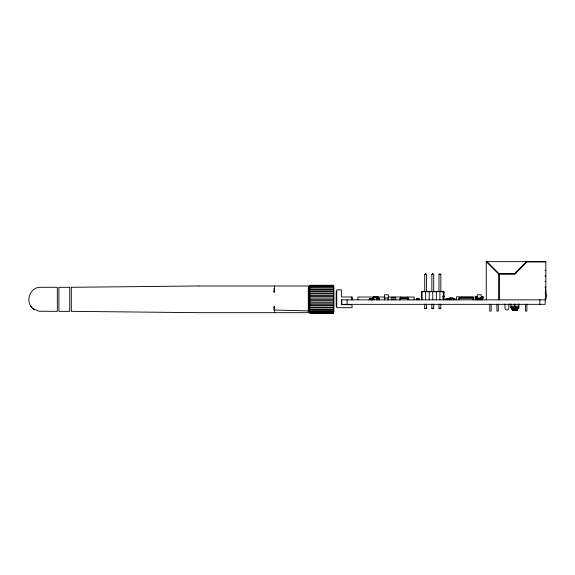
<?xml version="1.0" encoding="UTF-8"?>
<svg xmlns="http://www.w3.org/2000/svg" width="575" height="575" viewBox="0 0 575 575"><rect width="100%" height="100%" fill="white"/><g stroke="black" fill="none" stroke-linecap="round" stroke-linejoin="round"><path stroke-width="0.86" d="M408.717 299.345L408.171 298.015L400.143 298.037L399.733 299.345M372.442 299.359L372.967 297.34L378.293 297.318L378.903 298.001M384.416 299.841L384.416 294.788L388.348 294.788L388.348 299.841M477.192 299.841L477.192 294.788L481.131 294.788L481.131 299.841M407.826 299.841L407.826 297.031M443.037 299.187L443.016 295.557M515.581 310.378L516.048 307.287M475.647 299.841L475.223 296.47L477.847 296.47M400.617 297.031L400.617 299.841M449.47 298.72L449.664 297.735L452.992 297.735L453.574 299.841M482.677 299.841L483.101 296.47L481.347 296.47M516.257 310.378L517.162 307.287M518.125 307.287L516.839 310.378L517.5 308.832M333.615 293.947L310.155 293.947L309.451 293.027L310.155 291.518L333.615 291.518M333.615 296.578L310.155 296.578L309.451 295.449L310.155 293.947M310.155 291.518L309.451 290.857L310.155 289.39L333.615 289.39M333.615 304.7L310.155 304.7L309.451 303.197L310.155 302.062L309.451 300.632L310.155 299.323L309.451 298.015L310.155 296.578M310.155 289.39L309.451 289.002L310.155 287.637L309.451 287.55L310.155 286.343L333.615 286.343M510.837 303.794L510.837 307.287L512.648 310.378L517.069 310.378L518.866 307.287L518.88 303.794M517.069 310.378L518.88 307.287L510.837 307.287L512.656 310.378M333.615 286.551L309.451 286.551L310.155 285.545L333.615 285.545M333.615 307.129L310.155 307.129L309.451 305.613L310.155 304.7M333.615 286.041L309.451 286.041L310.155 285.272L333.615 285.272L333.615 313.368L310.155 313.368L309.451 312.606L310.155 313.102L333.615 313.102M526.384 261.632L514.632 273.65L498.971 273.65L487.054 261.632M351.253 299.841L352.094 299M333.615 309.257L310.155 309.257L309.451 307.79L310.155 307.129M424.717 291.374L424.717 274.447L425.637 273.657L426.578 274.447L426.578 291.374M431.854 291.374L431.854 274.447L432.774 273.657L433.715 274.447L433.715 291.374M438.984 291.374L438.984 274.447L439.911 273.657L440.853 274.447L440.853 291.374M309.451 286.041L310.155 285.545M333.615 311.003L310.155 311.003L309.451 309.637L310.155 309.257M424.717 304.074L424.717 308.308L425.644 308.725L426.578 308.308L426.578 304.074M431.854 304.074L431.854 308.308L432.781 308.725L433.715 308.308L433.715 304.074M438.984 304.074L438.984 308.308L439.918 308.725L440.853 308.308L440.853 304.074M309.451 286.551L310.155 286.343M372.435 299.841L373.074 297.742L378.487 298.015M333.615 312.304L310.155 312.304L309.451 311.089L310.155 311.003M399.639 299.424L399.452 299.841M399.654 299.841L400.286 298.439L408.178 298.439L408.789 299.841M372.363 299.424L371.881 299.841M486.263 299.841L486.263 261.632L545.826 261.632L545.826 299.841L341.392 299.841L341.392 304.736M545.826 261.912L526.894 261.912L514.869 274.21L499.294 274.21L499.294 299.841M544.985 270.336L545.826 270.336M424.717 274.447L426.578 274.447M431.854 274.447L433.715 274.447M438.984 274.447L440.853 274.447M544.985 275.957L545.826 275.957M544.985 281.577L545.826 281.577M544.985 287.198L545.826 287.198M309.451 287.55L333.615 287.637M274.584 288.614L274.023 288.614L274.023 292.186M309.451 289.002L333.615 289.002M309.451 290.857L333.615 290.857M438.826 291.697L421.533 291.697L421.533 299.841M440.378 291.697L444.008 291.697L444.008 299.841M442.779 292.502L444.008 292.502M544.985 292.819L545.826 292.819L545.474 287.198M309.451 293.027L333.615 293.027M309.451 295.449L333.615 295.449M442.779 296.477L444.008 296.477M443.447 296.614L444.008 296.614M373.994 297.031L357.938 297.031L357.938 299.841M377.559 297.031L384.697 297.031M388.262 297.031L414.129 297.031L414.129 299.841M475.087 297.311L477.056 297.311L477.056 297.735M480.599 297.311L483.237 297.311M475.087 297.735L475.927 297.735M482.396 297.735L483.237 297.735M384.136 297.879L388.628 297.879M476.912 297.879L481.412 297.879M309.451 298.015L333.615 298.015M544.985 298.439L545.826 298.439M450.211 298.72L453.186 298.72M443.447 298.856L444.008 298.856M310.155 299.323L333.615 299.323M378.99 299.424L379.471 299.841M408.803 299.424L408.997 299.841M475.927 299.424L477.056 299.424M481.268 299.424L482.396 299.424M309.451 300.632L333.615 300.632M310.155 302.062L333.615 302.062M309.451 303.197L333.615 303.197M341.392 304.678L351.253 304.678L352.094 305.519L352.094 307.683L336.756 307.683L336.756 289.843L341.392 289.843L341.392 296.98L352.094 296.98L352.094 299.913M309.451 305.613L333.615 305.613M510.837 306.166L518.88 306.166M309.451 307.79L333.615 307.79M424.717 308.308L426.578 308.308M431.854 308.308L433.715 308.308M438.984 308.308L440.853 308.308M309.451 309.637L333.615 309.637M274.023 306.461L274.023 310.026L274.584 310.026M309.451 311.089L333.615 311.089M310.155 313.102L309.451 312.096L333.615 312.096M274.023 310.026L308.301 310.881M310.155 312.304L309.451 312.096M33.947 309.206L39.107 311.226L57.335 311.348L57.335 287.299L40.775 287.299C29.426 286.688 24.251 303.269 33.947 309.206L32.804 308.308M486.263 261.632L498.733 274.21L498.733 299.841M30.878 306.137L31.776 307.28M511.57 307.287L512.864 310.378M512.526 307.287L513.446 310.378M373.987 299.841L373.563 296.47L377.789 296.47L377.926 297.735M513.648 307.287L514.122 310.378M514.848 310.378L514.848 303.794M545.179 299.841L545.179 304.34L341.787 304.34L341.773 299.841M539.824 299.841L539.824 304.34M526.887 304.168L526.887 311.082L525.485 311.082L525.485 304.168M508.882 303.916L508.882 307.992A1.969 1.969 0 0 1 506.913 309.961A1.969 1.969 0 0 1 504.943 307.992L504.943 303.916M498.317 304.168L498.317 311.082L496.908 311.082L496.908 304.168M491.179 304.168L491.179 311.082L489.771 311.082L489.771 304.168M482.396 297.311L482.396 299.841M481.268 297.311L481.268 299.841L481.282 298.439L478.472 298.439L478.472 299.841M480.578 298.439L480.578 299.841M479.176 298.439L479.176 299.841M477.473 297.879L477.473 299.841M477.056 298.001L477.056 299.841M475.927 297.311L475.927 299.841M473.721 299.841L473.721 298.619L458.462 298.619L458.462 299.841M473.318 299.086L473.318 296.808L456.457 296.808L456.457 299.841M473.002 298.619L473.002 297.397L459.195 297.397L459.181 298.619M472.858 298.619L472.858 299.841M472.528 297.397L472.528 298.619M459.655 297.397L459.655 298.619M459.317 298.619L459.317 299.841M454.882 299.841L454.882 298.439L453.481 298.439L453.481 299.841M450.958 299.841L450.958 298.439L445.984 298.439L445.984 299.841M449.88 298.439L449.88 299.841M449.557 298.439L449.557 299.841M449.176 298.439L449.176 299.841M447.767 298.439L447.767 299.841M447.393 298.439L447.393 299.841M447.07 298.439L447.07 299.841M443.483 299.841L443.483 291.374L422.072 291.374L422.079 299.841M439.911 291.374L439.911 299.841M439.918 308.308L439.918 308.725M436.346 291.374L436.346 299.841M432.774 273.657L432.774 274.447M432.774 291.374L432.774 299.841M432.781 308.308L432.781 308.725M429.209 291.374L429.209 299.841M425.637 273.657L425.637 274.447M425.644 291.374L425.644 299.841M425.644 308.308L425.644 308.725M419.189 299.841L419.189 298.439L416.379 298.439L416.379 299.841M418.485 298.439L418.485 299.841M417.083 298.439L417.083 299.841M395.765 299.841L395.765 297.311L391.273 297.311L391.273 299.841M394.076 297.311L394.076 299.841M392.955 297.311L392.955 299.841M388.067 297.879L388.067 299.841M384.697 297.879L384.697 299.841M379.579 299.841L379.579 298.439L376.769 298.439L376.769 299.841M378.875 298.439L378.875 299.841M377.473 298.439L377.473 299.841M372.082 299.841L372.082 298.439L369.272 298.439L369.272 299.841M371.378 298.439L371.378 299.841M369.977 298.439L369.977 299.841M351.814 296.98L351.814 299.906M347.127 299.841L347.127 304.34M336.188 291.245L336.188 306.281M333.859 286.465L333.859 312.175M308.962 286.465L308.962 312.175M308.66 288.614L308.66 310.026M274.584 285.976L274.584 292.186M274.584 306.461L274.584 312.671M545.826 293.379A6.203 6.203 0 0 1 545.826 297.879M274.584 291.353L274.023 291.41L274.584 291.353M198.857 285.976L71.307 287.299L71.307 311.348L198.857 312.671L308.301 312.671L308.301 285.976L198.857 285.976M69.733 287.299L58.909 287.299L58.909 311.348L69.733 311.348L69.733 287.299M274.584 307.294L274.023 307.294L274.584 307.294"/></g></svg>
